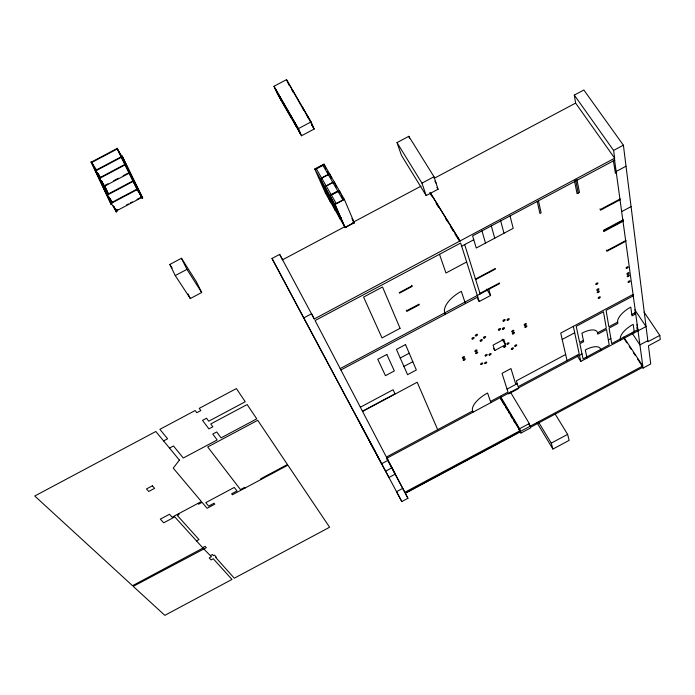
<?xml version="1.0" encoding="UTF-8"?>
<svg xmlns="http://www.w3.org/2000/svg" width="695" height="695" viewBox="0 0 695 695"><rect width="100%" height="100%" fill="white"/><g stroke="black" fill="none" stroke-linecap="round" stroke-linejoin="round"><path stroke-width="1.04" d="M402.744 488.35L396.524 491.678L401.814 501.582L407.939 498.298L405.333 493.32L520.564 431.699L520.989 433.037L530.589 427.903L530.424 427.338L642.945 367.168L643.066 368.055M567.615 434.375L569.135 440.378L552.907 449.057L551.248 443.123L567.615 434.375L555.236 414.159M616.43 171.326L626.021 166.218M616.604 172.638L615.414 173.272L613.285 160.145M411.935 285.888L399.243 292.656L399.451 293.168L412.135 286.41L411.579 285.289M466.666 261.972L445.955 273.005L439.501 254.301M406.627 310.778L419.05 304.158L419.285 304.775L406.879 311.386L406.28 310.179M163.594 440.908L167.599 438.78L159.885 429.328L195.173 410.528L196.807 412.708L200.846 410.554L199.23 408.365L236.396 388.566L245.248 401.736L208.726 421.205L206.519 418.225L202.523 420.353L208.9 428.885L212.852 426.773L210.759 423.95L247.142 404.551L256.75 418.85L221.062 437.876L216.684 431.96L212.766 434.045L217.17 439.952L183.298 458.014L173.472 445.982L169.511 448.093M620.261 199.647L600.471 210.194L600.358 209.516L620.175 198.952M475.658 279.572L495.439 269.026L495.292 268.513L475.493 279.069L475.137 278.478M621.869 211.515L631.069 206.615M479.976 293.351L499.453 282.969L499.627 283.586L340.185 368.593M340.906 369.983L477.786 297.008M603.738 230.87L623.094 220.55L622.703 219.985M623.18 221.21L603.833 231.522L603.634 230.219L623.007 219.889L622.616 219.325L622.789 220.645M477.552 298.789L479.229 301.534L490.592 295.471L488.759 289.381M400.224 358.012L409.199 353.225M606.857 250.652L625.804 240.548L625.422 239.992L625.891 241.182L606.961 251.277L606.483 250.096M403.925 366.439L412.804 361.695M360.358 407.209L393.083 389.747L394.995 393.848L362.451 411.223M362.555 411.423L417.209 382.25L437.668 429.666M494.77 350.497L505.482 344.772L503.849 339.368L493.068 345.128L494.77 350.497L493.659 348.638M633.093 294.437L560.726 333.079L567.051 360.54M633.284 295.827L606.075 310.361L608.863 326.798L617.655 322.098A16.298 6.881 -32.8 0 1 630.773 307.103L632.007 315.869L635.725 313.879L634.535 312.098M562.194 339.438L574.687 332.766M196.503 540.901L199.005 539.563L177.373 515.516L179.11 514.587L178.424 513.814M583.383 340.411L579.604 342.427L576.225 326.303L603.451 311.76L606.301 328.17L597.552 332.836A16.228 6.924 -32 0 0 581.915 333.192L583.652 341.697L579.873 343.721L583.053 358.881L609.194 344.859L606.526 329.482L597.796 334.147L597.552 332.836M631.816 314.54L635.551 312.541L614.493 159.502M202.645 547.686L205.112 546.366L206.293 547.669L133.232 586.363L164.828 615.344L231.974 579.448L213.252 558.737L211.028 559.927L209.195 557.92L211.428 556.73L203.826 548.989M565.661 354.502L516.376 380.834L518.14 386.672L579.222 354.033L573.323 326.355M507.037 389.113L517.228 383.666M490.887 402.631L487.577 393.022A20.329 8.679 -30.2 0 0 472.6 410.997L386.394 457.058L315.087 320.56L460.646 243.033L479.229 301.534M490.479 401.449L507.984 392.093L502.025 373.337L510.973 368.559L515.803 384.431M582.019 353.937L386.967 458.153L405.194 493.042L642.779 365.996L635.725 313.879M608.334 339.881L610.862 338.526M210.411 555.6L212.444 554.514L213.461 555.644L214.468 555.096L216.284 557.121L215.676 557.442L234.311 578.197L329.604 527.244L287.878 465.155L232.382 494.779L231.626 493.824L236.986 490.957L234.258 487.43L205.763 502.641L208.648 506.09L214.017 503.223L214.798 504.17L207.075 508.288L202.063 502.337L198.596 504.188L197.936 503.406M577.328 355.97L580.794 361.409L646.046 326.537L634.787 309.779M386.611 457.892L395.299 474.094L388.939 477.491L385.56 471.167L391.971 467.744M647.818 340.663L639.921 344.885L632.181 333.235M644.057 312.081L659.807 335.39L647.949 341.732L623.398 145.212L583.852 90.011L574.296 95.093L575.616 103.103L614.658 158.208L314.262 318.979L279.677 254.379L272.006 258.462L381.598 463.765L388.088 460.299L386.559 457.449M386.863 458.7L404.82 492.329L520.216 430.622L519.617 428.719L529.277 423.55L510.347 391.989M113.25 205.737L116.247 211.897L116.829 211.584L115.448 208.674M141.98 198.014L122.155 156.071L142.684 197.875L142.093 198.188L129.235 171.978M301.508 135.768L298.372 128.645L311.117 121.886L286.505 79.656L273.995 86.284L277.244 93.556L301.508 135.768L314.166 129.053L311.117 121.886M314.783 169.05L324.018 164.15L344.39 199.5L334.999 204.443L314.783 169.05L325.512 193.262M314.905 169.259L324.139 164.359M315.043 169.58L324.278 164.68M321.724 178.155L328.344 174.636M329.804 174.254L328.483 174.958L328.222 174.419L321.594 177.937L321.863 178.476L320.534 179.18L330.916 202.714M397.001 142.605L408.825 136.324L434.001 176.747L438.05 189.257L426.165 195.573L401.441 155.324L397.001 142.605L421.969 183.15L426.165 195.573M169.832 264.439L181.456 258.262L196.277 281.579L201.689 292.499L190.308 298.546L175.253 275.576L169.832 264.439L172.16 268.009M326.259 186.078L332.905 182.542M327.719 194.114L326.667 192.272L325.382 192.949L345.154 227.656L346.458 226.961L344.998 227.317M175.253 275.576L186.938 269.365L201.689 292.499M331.254 194.791L337.926 191.247M330.777 202.41L332.071 201.724M335.242 210.229L336.667 209.838L336.415 209.325M340.02 218.604L341.323 217.909L341.575 218.421M340.142 218.812L341.445 218.126M421.969 183.15L434.001 176.747M434.149 178.337L575.616 103.103M344.598 226.796L282.517 259.817L279.677 254.379M353.199 222.226L421.005 186.164M344.876 227.1L346.18 226.405L346.458 226.961M354.024 222.244L352.713 222.939L352.99 223.486L354.294 222.791L344.251 199.178L334.868 204.226L345.007 227.404L354.146 222.539L351.905 218.569M354.163 222.496L352.99 223.486M354.276 222.756L345.128 227.621L334.877 204.165M614.658 158.208L613.598 150.424L623.398 145.212M303.68 317.971L311.551 313.775L314.262 318.979M614.91 160.085L472.591 235.874L476.266 248.019L513.205 228.342L510.034 215.936M461.654 246.186L473.764 239.74M126.021 164.715L121.069 156.87L95.371 170.484L95.597 170.953L122.198 156.862L117.003 148.522L91.41 162.083L111.139 204.313L91.002 162.057L91.705 161.926M137.384 190.161L117.003 148.522M117.229 148.982L91.636 162.543L96.805 170.318M128.297 170.049L121.973 156.401L142.275 197.858M99.046 178.094L124.813 164.428L129.982 172.708L104.415 186.269L99.272 178.563L125.048 164.897M107.977 183.784L104.198 185.791L100.766 180.657M113.659 180.778L118.393 178.267M123.128 175.757L127.863 173.246M106.943 194.704L132.893 180.943L138.036 189.153M133.127 181.412L107.169 195.182L112.286 202.81M136.906 189.144L110.861 202.957L116.195 211.028L142.041 197.311L137.141 189.622L111.087 203.435M137.792 190.178L137.089 190.317M91.584 161.744L111.435 204.156M115.969 210.542L117.881 209.525M126.49 204.964L128.41 203.948M130.321 202.931L132.232 201.915M137.019 199.378L141.806 196.841L137.454 189.996M116.013 211.558L116.829 211.584M142.171 197.684L142.684 197.875M245.239 487.916L244.77 487.299L240.479 489.593L207.718 446.963L257.723 420.301L287.443 464.521L260.642 478.829L261.103 479.454M574.296 95.093L613.598 150.424M599.967 208.943L600.358 209.516M576.902 179.518L579.482 192.411L577.085 193.688L574.47 180.813M111.617 203.826L111.139 204.313M575.686 180.161L578.283 193.054M108.646 197.25L112.06 202.332M636.672 327.832L637.854 329.595L611.722 343.565L609.089 328.11L617.864 323.427L617.655 322.098M91.002 162.057L91.41 162.083M95.945 171.344L100.532 178.233M95.597 170.953L100.176 177.833M623.719 337.11L642.779 365.996M623.901 338.309L626.881 342.817M629.262 346.423L631.043 349.133M633.423 352.739L635.204 355.449M637.584 359.054L642.345 366.265M121.686 156.557L122.155 156.071M121.295 157.331L126.247 165.175M434.896 181.213L436.034 183.037M436.912 187.433L438.05 189.257M430.283 192.645L459.882 240.626M429.953 192.437L460.107 241.321M430.535 194.209L431.673 196.051M436.217 203.418L438.493 207.101M445.877 219.081L447.58 221.844M450.751 226.978L453.262 231.061M454.964 233.824L458.943 240.27M486.665 289.085L490.592 295.471M479.811 293.377L480.167 293.959L464.677 244.579M502.103 339.23L505.482 344.772M538.443 421.917L551.248 443.123M536.87 422.473L552.907 449.057M528.982 424.402L530.094 426.252L529.277 423.55M500.808 397.088L519.617 428.719M500.348 397.192L520.216 430.622M500.713 398.313L519.46 429.849M500.617 398.756L503.918 404.316M505.569 407.096L506.672 408.947M508.323 411.727L509.426 413.577M510.53 415.436L512.18 418.216M513.831 420.996L514.934 422.847M518.783 429.328L520.989 433.037M291.309 88.169L287.591 81.775L289.155 85.407M311.725 124.631L313.158 127.098L307.051 115.17L308.571 118.741M311.447 124.37L314.166 129.053M352.565 219.785L354.294 222.791M273.995 86.284L298.372 128.645M405.402 493.572L407.939 498.298M272.006 258.462L385.56 471.167M357.925 419.276L401.814 501.582M369.488 440.917L375.074 451.368M181.456 258.262L186.938 269.365M117.186 148.183L137.567 189.831M188.076 293.985L190.308 298.546M104.372 185.4L108.524 194.131M104.719 186.19L108.411 193.957M115.335 208.509L116.717 211.41M98.777 174.532L100.619 178.415M102 181.326L108.116 194.114M110.305 198.787L112.156 202.671M113.997 206.545L116.421 211.575M97.795 173.098L100.097 177.946M101.487 180.856L107.942 194.435M109.784 198.318L111.634 202.202M113.937 207.049L116.247 211.897M98.021 173.715L100.332 178.563M101.713 181.482L108.168 195.06M109.098 197.006L111.86 202.827M320.412 178.963L330.794 202.506M324.947 186.886L335.372 210.524M316.364 168.885L336.215 203.453M326.398 186.399L326.137 185.86L332.783 182.333L333.044 182.863M329.934 195.599L340.281 219.116M286.505 79.656L287.687 82.401M322.958 165.384L342.913 199.891M329.682 174.037L331.48 178.146M293.273 92.235L292.1 89.516L303.15 109.185M291.7 89.073L292.873 91.783M324.018 164.15L326.094 168.972M327.223 171.535L328.492 174.462M303.776 110.262L302.62 107.577L307.581 116.795M334.252 181.942L336.441 186.998M339.273 190.638L340.628 193.74M341.454 195.669L343.095 199.526M472.6 410.997L473.034 412.17M445.286 314.331L444.748 312.846A22.944 11.016 -31 0 1 461.306 291.327L465.415 303.602M408.825 136.324L409.442 138.166M508.366 393.292L508.558 393.909L518.687 388.496L518.505 387.871M481.956 230.888L485.501 243.102M491.313 225.901L494.736 238.177M500.678 220.914L503.971 233.259M537.244 201.446L539.928 213.478L541.127 212.844L538.46 200.794M579.491 355.293L580.794 361.409M586.997 358.09L585.329 349.933A15.898 6.646 -31.8 0 1 600.628 349.437L600.862 350.688M620.522 340.176L620.322 338.908A15.959 6.611 -32.6 0 1 633.197 324.357L634.37 332.775M637.002 324.565L637.862 330.916M642.788 367.255L642.91 368.142L650.728 363.963L648.452 345.78L660.25 339.473L659.807 335.39M179.397 460.09L173.246 468.152L201.402 501.555L172.134 517.176L169.484 514.265L160.337 519.148L163.733 522.796L174.775 516.898L202.992 548.068L132.528 585.711L34.75 496.004L155.828 431.491L179.397 460.09M400.059 328.318L382.015 337.935L363.581 297.086L382.528 286.992L400.059 328.318M386.846 354.459L377.767 359.298L385.456 375.691L394.343 370.956L386.846 354.459M405.515 344.564L396.437 349.403L407.557 374.683L416.34 369.992L405.515 344.564M152.353 485.822L146.463 488.959L148.739 491.461L154.611 488.333L152.353 485.822M337.805 191.029L331.133 194.574L331.393 195.104L338.065 191.559L337.805 191.029M278.773 94.815L275.09 88.404L281.18 100.21L278.773 94.815M289.355 113.198L279.555 96.171L281.953 101.566L291.718 118.55L289.355 113.198M293.75 120.852L289.98 114.284L296.105 126.177L293.75 120.852M298.164 128.514L294.359 121.903L300.501 133.822L298.164 128.514M485.301 363.555A1.208 0.539 -30.5 0 0 486.735 362.251A1.208 0.539 -30.5 0 0 484.988 362.66A1.208 0.539 -30.5 0 0 485.301 363.555M504.266 347.257A1.216 0.547 -31 0 0 505.743 345.936A1.216 0.547 -31 0 0 503.997 346.327A1.216 0.547 -31 0 0 504.266 347.257M489.654 355.058A1.216 0.547 -30.7 0 0 491.104 353.746A1.216 0.547 -30.7 0 0 489.349 354.146A1.216 0.547 -30.7 0 0 489.654 355.058M511.954 349.324A1.208 0.539 -31 0 0 513.414 348.013A1.208 0.539 -31 0 0 511.694 348.404A1.208 0.539 -31 0 0 511.954 349.324M515.308 346.318A1.216 0.539 -31.1 0 0 516.759 345.007A1.216 0.539 -31.1 0 0 515.03 345.398A1.216 0.539 -31.1 0 0 515.308 346.318M512.997 333.965A1.234 0.556 -31.3 0 0 514.482 332.627A1.234 0.556 -31.3 0 0 512.736 333.009A1.234 0.556 -31.3 0 0 512.997 333.965M507.541 344.312A1.216 0.547 -31.1 0 0 509.009 342.983A1.216 0.547 -31.1 0 0 507.263 343.373A1.216 0.547 -31.1 0 0 507.541 344.312M525.429 327.362A1.234 0.556 -31.5 0 0 526.923 326.016A1.234 0.556 -31.5 0 0 525.177 326.398A1.234 0.556 -31.5 0 0 525.429 327.362M524.838 325.156A1.234 0.556 -31.5 0 0 526.324 323.809A1.234 0.556 -31.5 0 0 524.569 324.2A1.234 0.556 -31.5 0 0 524.838 325.156M503.024 329.239A1.242 0.565 -31.2 0 0 504.527 327.884A1.242 0.565 -31.2 0 0 502.746 328.266A1.242 0.565 -31.2 0 0 503.024 329.239M512.389 331.836A1.234 0.556 -31.3 0 0 513.874 330.49A1.234 0.556 -31.3 0 0 512.111 330.881A1.234 0.556 -31.3 0 0 512.389 331.836M507.724 320.256A1.251 0.573 -31.4 0 0 509.235 318.892A1.251 0.573 -31.4 0 0 507.454 319.266A1.251 0.573 -31.4 0 0 507.724 320.256M463.843 360.236A1.225 0.556 -30.3 0 0 465.285 358.907A1.225 0.556 -30.3 0 0 463.504 359.315A1.225 0.556 -30.3 0 0 463.843 360.236M485.727 355.953A1.216 0.547 -30.6 0 0 487.186 354.641A1.216 0.547 -30.6 0 0 485.431 355.032A1.216 0.547 -30.6 0 0 485.727 355.953M476.257 353.573A1.225 0.556 -30.5 0 0 477.717 352.243A1.225 0.556 -30.5 0 0 475.945 352.643A1.225 0.556 -30.5 0 0 476.257 353.573M481.288 364.475A1.208 0.539 -30.5 0 0 482.738 363.172A1.208 0.539 -30.5 0 0 480.992 363.572A1.208 0.539 -30.5 0 0 481.288 364.475M503.632 321.142A1.251 0.573 -31.3 0 0 505.135 319.769A1.251 0.573 -31.3 0 0 503.336 320.169A1.251 0.573 -31.3 0 0 503.632 321.142M484.111 338.083A1.242 0.573 -30.8 0 0 485.605 336.728A1.242 0.573 -30.8 0 0 483.816 337.118A1.242 0.573 -30.8 0 0 484.111 338.083M499.053 330.108A1.242 0.573 -31.1 0 0 500.548 328.752A1.242 0.573 -31.1 0 0 498.758 329.143A1.242 0.573 -31.1 0 0 499.053 330.108M476.023 335.876A1.251 0.582 -30.7 0 0 477.517 334.512A1.251 0.582 -30.7 0 0 475.701 334.903A1.251 0.582 -30.7 0 0 476.023 335.876M598.795 298.329A1.225 0.539 -32.7 0 0 600.306 296.991A1.225 0.539 -32.7 0 0 598.63 297.347A1.225 0.539 -32.7 0 0 598.795 298.329M628.61 282.413A1.225 0.539 -33.3 0 0 630.139 281.058A1.225 0.539 -33.3 0 0 628.48 281.414A1.225 0.539 -33.3 0 0 628.61 282.413M627.811 276.619A1.234 0.547 -33.4 0 0 629.349 275.255A1.234 0.547 -33.4 0 0 627.672 275.602A1.234 0.547 -33.4 0 0 627.811 276.619M597.796 292.638A1.234 0.547 -32.8 0 0 599.316 291.283A1.234 0.547 -32.8 0 0 597.622 291.648A1.234 0.547 -32.8 0 0 597.796 292.638M472.626 338.995A1.251 0.573 -30.6 0 0 474.103 337.631A1.251 0.573 -30.6 0 0 472.287 338.031A1.251 0.573 -30.6 0 0 472.626 338.995M475.545 351.496A1.234 0.556 -30.5 0 0 477.013 350.167A1.234 0.556 -30.5 0 0 475.232 350.558A1.234 0.556 -30.5 0 0 475.545 351.496M480.81 341.097A1.242 0.565 -30.7 0 0 482.295 339.742A1.242 0.565 -30.7 0 0 480.497 340.142A1.242 0.565 -30.7 0 0 480.81 341.097M463.07 358.125A1.234 0.556 -30.3 0 0 464.529 356.796A1.234 0.556 -30.3 0 0 462.748 357.195A1.234 0.556 -30.3 0 0 463.07 358.125M597.387 290.336A1.234 0.547 -32.8 0 0 598.916 288.972A1.234 0.547 -32.8 0 0 597.214 289.337A1.234 0.547 -32.8 0 0 597.387 290.336M627.481 274.273A1.242 0.547 -33.4 0 0 629.027 272.9A1.242 0.547 -33.4 0 0 627.342 273.248A1.242 0.547 -33.4 0 0 627.481 274.273M626.664 268.366A1.251 0.556 -33.5 0 0 628.219 266.984A1.251 0.556 -33.5 0 0 626.525 267.332A1.251 0.556 -33.5 0 0 626.664 268.366M596.362 284.533A1.242 0.556 -32.9 0 0 597.9 283.16A1.242 0.556 -32.9 0 0 596.188 283.525A1.242 0.556 -32.9 0 0 596.362 284.533"/></g></svg>
